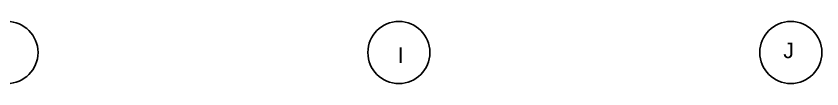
# Model space of a CAD drawing. Header units: inches. Extents: x -6800 to 96653, y -25814 to 17379.
# Drawn here: x 90948.2 to 91262.8, y -16071.2 to -16047 of the extents above; entities that cross this region are included whole.
import ezdxf

# ---------------------------------------------------------------- set-up
doc = ezdxf.new("R2010")
doc.units = ezdxf.units.IN
doc.header["$MEASUREMENT"] = 0
doc.styles.get("Standard").update_dxf_attribs({"font": 'arial.ttf'})

msp = doc.modelspace()

# ---------------------------------------------------------------- linework, layer by layer
at = {"transparency": 33554651}
for centre in [(90944.63, -16059.11), (91097.63, -16059.11), (91250.63, -16059.11)]:
    msp.add_circle(centre, 12.12, dxfattribs=at)

# ---------------------------------------------------------------- texts
at = {"transparency": 33554651, "char_height": 6, "attachment_point": 1}
for s, insert in [('I', (91097.11, -16057.14)), ('J', (91247.68, -16055.31))]:
    msp.add_mtext_dynamic_manual_height_columns(s, width=837.6015, gutter_width=65.57, heights=[0], dxfattribs=dict(at, insert=insert))

doc.saveas('drawing.dxf')
